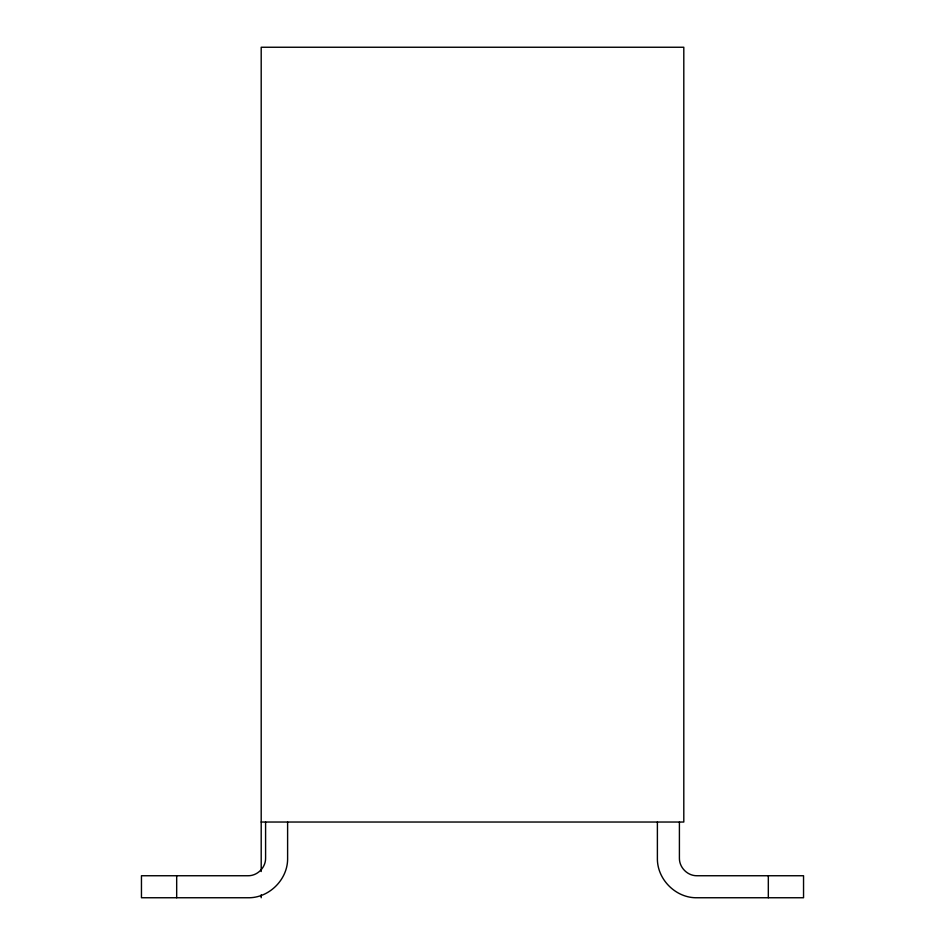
<?xml version="1.0" encoding="UTF-8"?>
<svg xmlns="http://www.w3.org/2000/svg" width="945" height="945" viewBox="0 0 945 945"><rect width="100%" height="100%" fill="white"/><g stroke="black" fill="none" stroke-linecap="round" stroke-linejoin="round"><path stroke-width="1.42" d="M261.198 822.032L683.802 822.032L683.802 47.25L261.198 47.25L261.198 871.538M768.32 875.743L768.32 897.75M679.408 822.032L679.408 858.131C679.219 867.545 687.594 875.92 697.008 875.743L803.545 875.743L803.545 897.75L697.008 897.75C675.829 898.199 656.94 879.311 657.389 858.131L657.389 822.032M287.611 822.032L287.611 858.131C288.06 879.311 269.171 898.199 247.992 897.75L141.455 897.75L141.455 875.743L247.992 875.743C257.406 875.92 265.781 867.545 265.592 858.131L265.592 822.032M261.198 894.832L261.198 897.75M176.68 875.743L176.68 897.75"/></g></svg>
